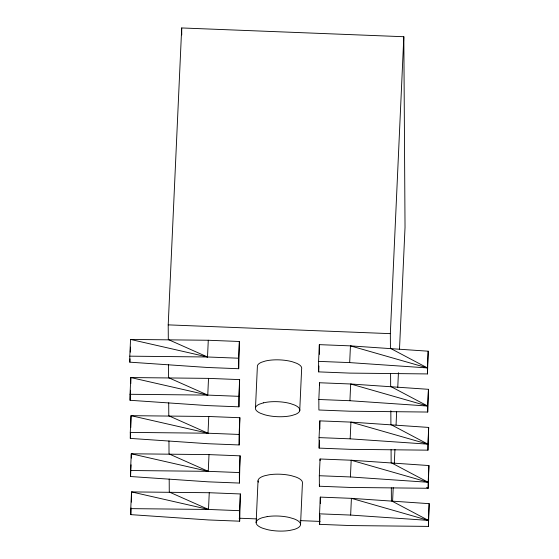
<?xml version="1.0" encoding="UTF-8"?>
<svg xmlns="http://www.w3.org/2000/svg" width="559" height="559" viewBox="0 0 559 559"><rect width="100%" height="100%" fill="white"/><g stroke="black" fill="none" stroke-linecap="round" stroke-linejoin="round"><path stroke-width="0.84" d="M129.793 356.167L130.554 339.439L208.283 340.256L239.378 341.486L238.686 368.716L207.592 367.487L129.835 362.169L129.793 356.167L207.522 356.984L238.623 358.214L238.686 368.716M129.835 362.169L129.981 358.822M130.289 352.128L130.513 347.111M130.037 394.284L130.792 377.556L208.521 378.373L239.622 379.603L238.931 406.833L207.829 405.603L130.072 400.286L130.037 394.284L207.766 395.101L238.861 396.331L238.931 406.833M130.072 400.286L130.526 390.245M130.275 432.4L131.037 415.672L208.766 416.49L239.867 417.72L239.168 444.95L208.074 443.72L130.317 438.403L130.275 432.4L208.004 433.218L239.105 434.448L239.168 444.95M130.317 438.403L130.54 433.379M130.813 427.53L131.037 415.672L208.004 433.218L208.766 416.49M130.52 470.517L131.281 453.789L209.01 454.607L240.104 455.837L239.413 483.067L208.318 481.837L130.561 476.52L130.52 470.517L208.248 471.335L239.35 472.565L239.413 483.067M130.561 476.52L131.092 464.809M130.764 508.634L131.519 491.906L209.255 492.724L240.349 493.953L239.657 521.184L208.556 519.954L130.799 514.636L130.764 508.634L208.493 509.452L239.587 510.681L239.657 521.184M130.799 514.636L131.106 507.942M131.372 502.087L131.519 491.906L208.493 509.452L209.255 492.724M208.283 340.256L207.522 356.984L168.308 339.558L168.21 324.87L181.696 27.95L403.822 36.726L405.03 227.31L399.496 349.214M130.834 383.558L130.792 377.556L207.766 395.101L208.521 378.373M131.309 458.073L131.281 453.789L208.248 471.335L209.01 454.607M238.623 358.214L239.378 341.486M238.861 396.331L239.622 379.603M239.105 434.448L239.867 417.72M239.35 472.565L240.104 455.837M239.587 510.681L240.349 493.953M255.505 407.595L257.406 365.775A22.234 7.498 2.6 0 1 261.423 362.295L265.371 361.023A22.234 7.498 2.6 0 1 292.399 361.785L296.64 363.287A22.234 7.498 2.6 0 1 301.629 368.982L299.729 410.795M256.134 522.672L258.027 480.852M300.553 524.426L302.454 482.606A22.234 7.498 2.6 0 0 295.914 477.044L291.309 475.667A22.234 7.498 2.6 0 0 269.096 474.787L264.505 475.8A22.234 7.498 2.6 0 0 258.377 482.165M318.588 361.373L319.343 344.644L350.444 345.874L428.201 351.199L427.481 373.929L349.745 373.105L318.651 371.882L318.588 361.373L349.682 362.602L427.439 367.927L427.481 373.929M318.651 371.882L318.916 366.026M318.826 399.489L319.587 382.761L350.682 383.991L428.439 389.316L427.719 412.046L349.99 411.221L318.896 409.999L318.826 399.489L349.927 400.719L427.684 406.044L427.719 412.046M319.07 437.606L319.832 420.878L350.926 422.108L428.683 427.432L427.963 450.163L350.234 449.338L319.133 448.108L319.07 437.606L350.165 438.836L427.921 444.16L427.963 450.163M319.133 448.108L319.475 440.583M319.315 475.723L320.069 458.995L351.171 460.225L428.928 465.549L428.208 488.28L350.479 487.455L319.378 486.225L319.315 475.723L350.409 476.953L428.166 482.277L428.208 488.28L426.629 487.56M319.378 486.225L319.455 484.555M319.552 513.84L320.314 497.112L351.408 498.342L429.165 503.666L428.446 526.396L350.717 525.572L319.622 524.342L319.552 513.84L350.654 515.07L428.411 520.394L428.446 526.396M319.622 524.342L320.041 515.146M349.682 362.602L350.444 345.874L427.439 367.927L428.201 351.199M349.927 400.719L350.682 383.991L427.684 406.044L428.439 389.316M350.165 438.836L350.926 422.108L427.921 444.16L428.683 427.432M350.409 476.953L351.171 460.225L428.166 482.277L428.928 465.549M350.654 515.07L351.408 498.342L428.411 520.394L429.165 503.666M427.439 367.927L390.427 348.334L390.336 333.646L403.822 36.726M392.614 500.724L393.208 487.665M394.319 463.278L394.947 449.352M396.058 424.966L396.645 411.906M397.756 387.527L398.427 372.727M168.21 324.87L390.336 333.646M239.112 518.207L256.532 518.899M300.085 520.618L320.118 521.407M130.554 339.439L207.522 356.984M207.766 395.101L168.545 377.674L168.469 364.713M208.004 433.218L168.79 415.791L168.706 402.829M208.248 471.335L169.035 453.908L168.951 440.946M208.493 509.452L169.272 492.025L169.195 479.063M427.684 406.044L390.671 386.451L390.587 373.496M427.921 444.16L390.916 424.567L390.825 410.746M428.166 482.277L391.153 462.684L391.076 449.729M428.411 520.394L391.398 500.801L391.314 487.846M319.343 344.644L319.406 354.343M319.587 382.761L319.601 385.186M319.832 420.878L319.881 428.963M320.069 458.995L320.083 460.609M320.314 497.112L320.356 503.575M181.696 27.95L181.738 34.91M263.471 402.843L259.523 404.115A22.234 7.498 2.6 0 0 260.487 413.283L264.735 414.792A22.234 7.498 2.6 0 0 291.763 415.547L295.711 414.275A22.234 7.498 2.6 0 0 294.747 405.107L290.498 403.605A22.234 7.498 2.6 0 0 263.471 402.843M267.195 516.607L262.604 517.62A22.234 7.498 2.6 0 0 262.674 528.234L267.279 529.604A22.234 7.498 2.6 0 0 289.492 530.484L294.083 529.471A22.234 7.498 2.6 0 0 294.02 518.864L289.408 517.487A22.234 7.498 2.6 0 0 267.195 516.607"/></g></svg>
